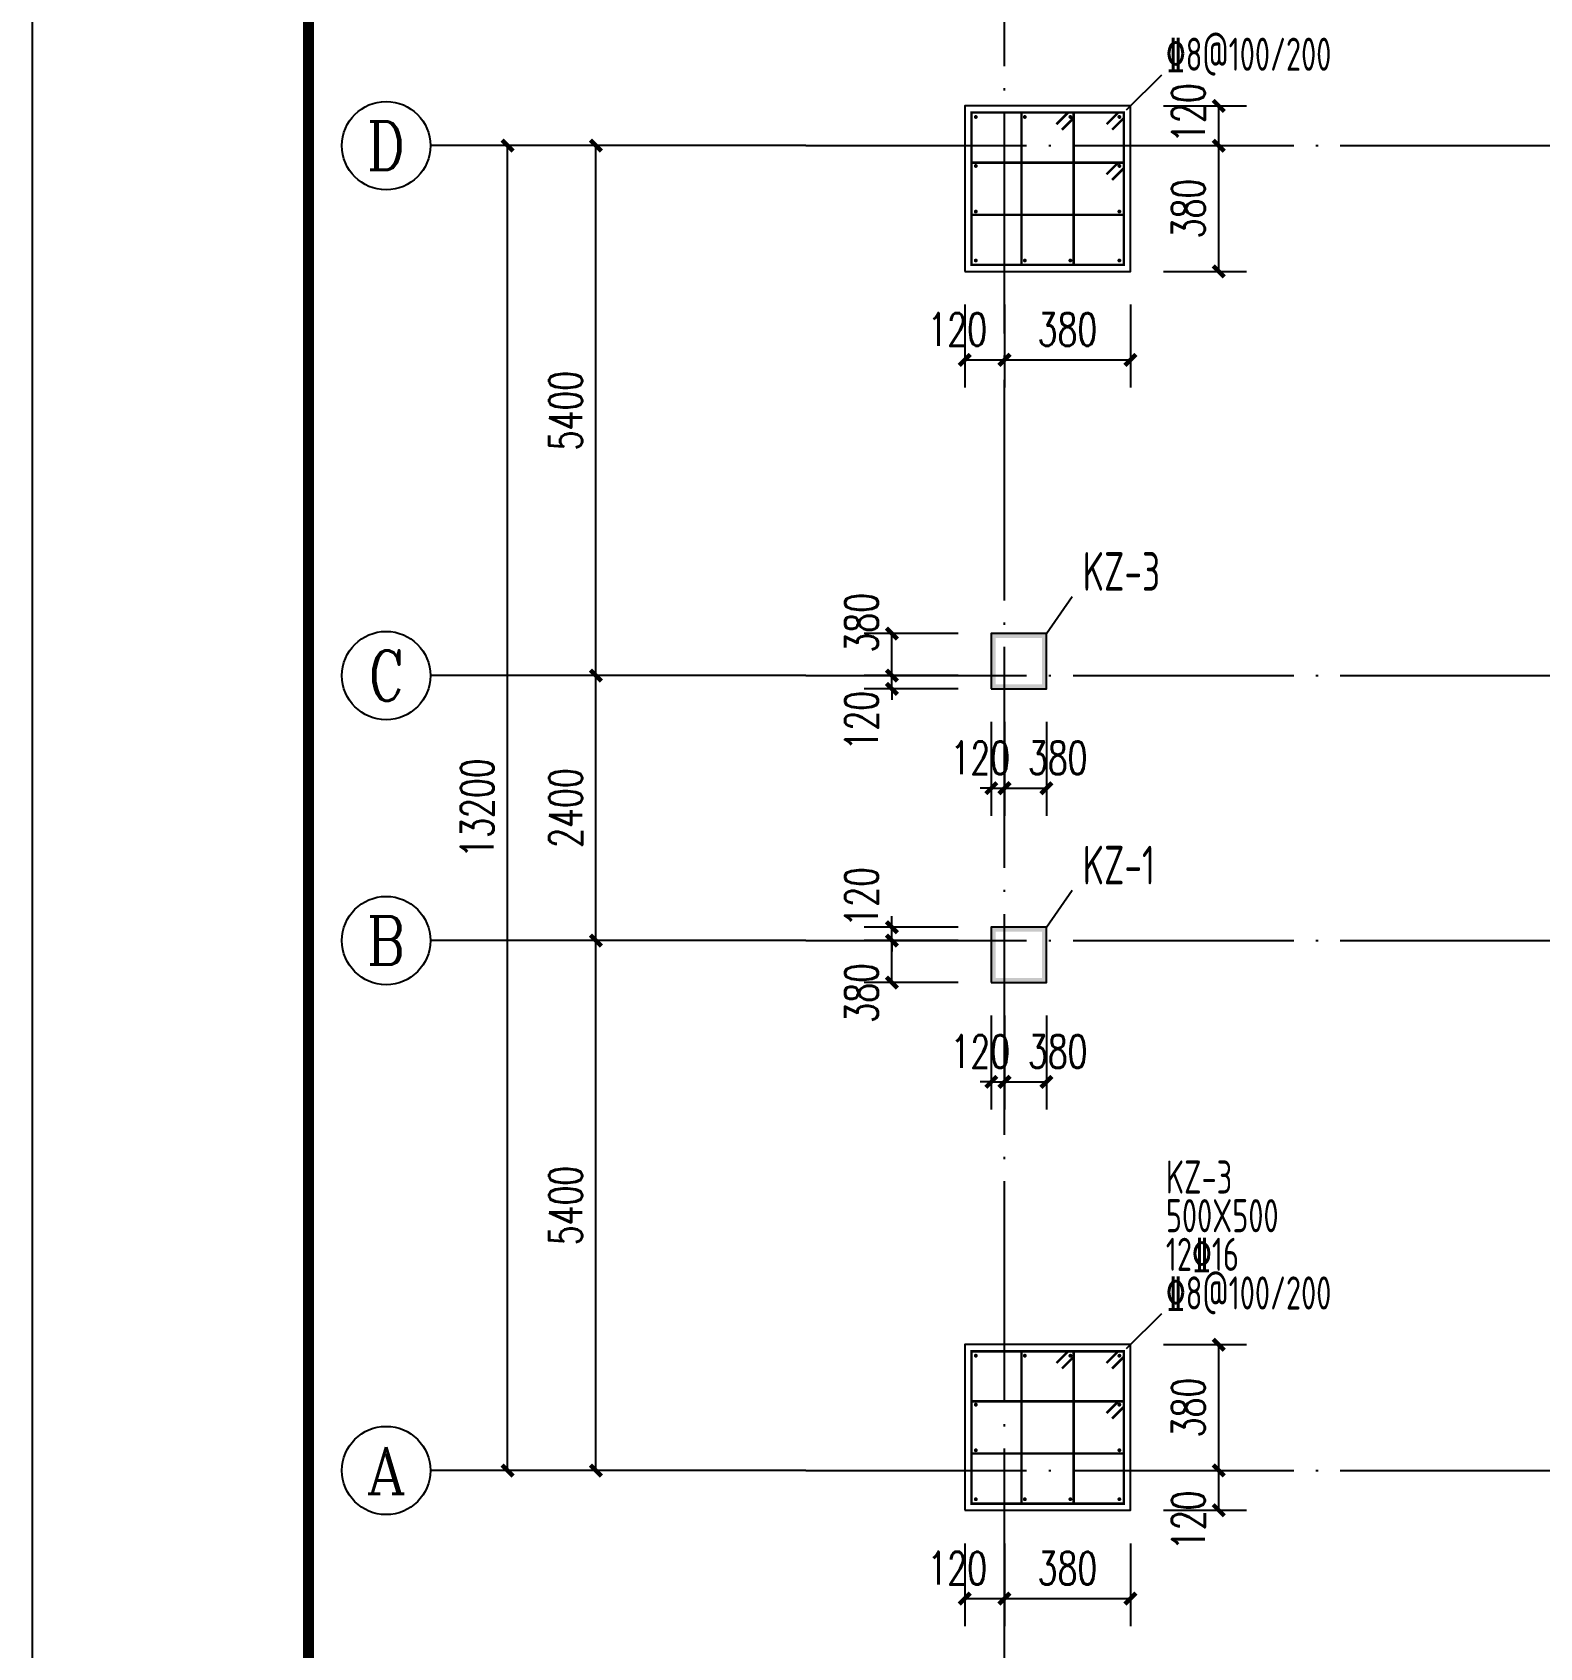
# Model space of a CAD drawing. Extents: x -404739 to -342866, y 27484 to 252481.
# Drawn here: x -403150 to -389500, y 131520 to 146152 of the extents above; entities that cross this region are included whole.
import ezdxf
from ezdxf.enums import TextEntityAlignment as Align

# ---------------------------------------------------------------- set-up
doc = ezdxf.new("R2010")
doc.units = 0
doc.header["$LTSCALE"] = 1000
doc.header["$MEASUREMENT"] = 0
doc.linetypes.add('DOTE', pattern=[2.42, 2, -0.2, 0.02, -0.2])
for name, color, linetype in [('AXIS', 3, 'Continuous'), ('AXIS_TEXT', 7, 'Continuous'), ('COLUMN', 7, 'Continuous'), ('DOTE', 1, 'DOTE'), ('PUB_DIM', 3, 'Continuous'), ('PUB_TITLE', 4, 'Continuous'), ('PUB_WALL', 9, 'Continuous'), ('柱', 2, 'Continuous'), ('柱__箍筋', 1, 'Continuous'), ('柱__纵筋', 1, 'Continuous'), ('柱__钢筋标注', 7, 'Continuous'), ('梁集中标注', 2, 'Continuous')]:
    doc.layers.add(name, color=color, linetype=linetype)
doc.styles.add('_TCH_AXIS', font='COMPLEX', dxfattribs={"bigfont": 'GBCBIG'})
doc.styles.add('_TCH_DIM_T3', font='SIMPLEX', dxfattribs={"width": 0.705882, "bigfont": 'GBCBIG'})
doc.styles.add('COMPLEX', font='COMPLEX')
doc.styles.add('TSSD_REIN', font='tssdeng.shx', dxfattribs={"width": 0.7, "bigfont": 'tssdchn.shx'})
doc.dimstyles.new('_TCH_ARCH&&100', dxfattribs={"dimtxt": 297.5, "dimasz": 100, "dimexe": 250, "dimexo": 300, "dimgap": 126.25, "dimtad": 1, "dimdec": 0, "dimzin": 0, "dimdsep": 46, "dimtxsty": '_TCH_DIM_T3', "dimblk": 'ARCHTICK', "dimcen": 0.09, "dimclrt": 7, "dimazin": 2, "dimtfac": 1, "dimtdec": 0, "dimtix": 1, "dimtmove": 2, "dimatfit": 3, "dimfxl": 1, "dimtolj": 1, "dimtzin": 0, "dimarcsym": 0})

# ---------------------------------------------------------------- blocks, each defined once
blk = doc.blocks.new('_ArchTick')
at = {"color": 0, "linetype": 'ByBlock', "const_width": 0.4}
blk.add_lwpolyline([(-0.5, -0.5), (0.5, 0.5)], dxfattribs=at)
blk = doc.blocks.new('*D142')
at = {"layer": 'Defpoints', "color": 0, "transparency": 16777216}
for p in [(-395366, 138045), (-394466, 138045), (-394466, 137925)]:
    blk.add_point(p, dxfattribs=at)
at = {"layer": 'PUB_DIM', "color": 0, "lineweight": -2, "transparency": 16777216}
for p, q in [((-395366, 138045), (-395366, 138145)), ((-394766, 138045), (-395616, 138045)), ((-395366, 137925), (-395366, 138045)), ((-394766, 137925), (-395616, 137925)), ((-395366, 137925), (-395366, 137825))]:
    blk.add_line(p, q, dxfattribs=at)
at = {"layer": 'PUB_DIM', "color": 0, "lineweight": -2, "transparency": 16777216, "xscale": 100, "yscale": 100, "zscale": 100}
for p, rotation in [((-395366, 138045), 270), ((-395366, 137925), 90)]:
    blk.add_blockref('_ArchTick', p, dxfattribs=dict(at, rotation=rotation))
at = {"layer": 'PUB_DIM', "color": 7, "transparency": 16777216, "insert": (-395641, 138321), "char_height": 297.5, "attachment_point": 5, "rotation": 90, "style": '_TCH_DIM_T3'}
blk.add_mtext('\\A1;120', dxfattribs=at)
blk = doc.blocks.new('*D143')
at = {"layer": 'Defpoints', "color": 0, "transparency": 16777216}
for p in [(-395366, 137925), (-394466, 137925), (-394466, 137545)]:
    blk.add_point(p, dxfattribs=at)
at = {"layer": 'PUB_DIM', "color": 0, "lineweight": -2, "transparency": 16777216}
for p, q in [((-394766, 137925), (-395616, 137925)), ((-395366, 137545), (-395366, 137925)), ((-394766, 137545), (-395616, 137545))]:
    blk.add_line(p, q, dxfattribs=at)
at = {"layer": 'PUB_DIM', "color": 0, "lineweight": -2, "transparency": 16777216, "xscale": 100, "yscale": 100, "zscale": 100}
for p, rotation in [((-395366, 137925), 90), ((-395366, 137545), 270)]:
    blk.add_blockref('_ArchTick', p, dxfattribs=dict(at, rotation=rotation))
at = {"layer": 'PUB_DIM', "color": 7, "transparency": 16777216, "insert": (-395641, 137451), "char_height": 297.5, "attachment_point": 5, "rotation": 90, "style": '_TCH_DIM_T3'}
blk.add_mtext('\\A1;380', dxfattribs=at)
blk = doc.blocks.new('*D144')
at = {"layer": 'Defpoints', "color": 0, "transparency": 16777216}
for p in [(-394346, 137545), (-393966, 137545), (-393966, 136645)]:
    blk.add_point(p, dxfattribs=at)
at = {"layer": 'PUB_DIM', "color": 0, "lineweight": -2, "transparency": 16777216}
for p, q in [((-394346, 137245), (-394346, 136395)), ((-393966, 137245), (-393966, 136395)), ((-394346, 136645), (-393966, 136645))]:
    blk.add_line(p, q, dxfattribs=at)
at = {"layer": 'PUB_DIM', "color": 0, "lineweight": -2, "transparency": 16777216, "xscale": 100, "yscale": 100, "zscale": 100, "rotation": 180}
blk.add_blockref('_ArchTick', (-394346, 136645), dxfattribs=at)
at = {"layer": 'PUB_DIM', "color": 0, "lineweight": -2, "transparency": 16777216, "xscale": 100, "yscale": 100, "zscale": 100}
blk.add_blockref('_ArchTick', (-393966, 136645), dxfattribs=at)
at = {"layer": 'PUB_DIM', "color": 7, "transparency": 16777216, "insert": (-393864, 136920), "char_height": 297.5, "attachment_point": 5, "style": '_TCH_DIM_T3'}
blk.add_mtext('\\A1;380', dxfattribs=at)
blk = doc.blocks.new('*D145')
at = {"layer": 'Defpoints', "color": 0, "transparency": 16777216}
for p in [(-394466, 137545), (-394346, 137545), (-394346, 136645)]:
    blk.add_point(p, dxfattribs=at)
at = {"layer": 'PUB_DIM', "color": 0, "lineweight": -2, "transparency": 16777216}
for p, q in [((-394466, 137245), (-394466, 136395)), ((-394346, 137245), (-394346, 136395)), ((-394466, 136645), (-394566, 136645)), ((-394466, 136645), (-394346, 136645)), ((-394346, 136645), (-394246, 136645))]:
    blk.add_line(p, q, dxfattribs=at)
at = {"layer": 'PUB_DIM', "color": 0, "lineweight": -2, "transparency": 16777216, "xscale": 100, "yscale": 100, "zscale": 100}
blk.add_blockref('_ArchTick', (-394466, 136645), dxfattribs=at)
at = {"layer": 'PUB_DIM', "color": 0, "lineweight": -2, "transparency": 16777216, "xscale": 100, "yscale": 100, "zscale": 100, "rotation": 180}
blk.add_blockref('_ArchTick', (-394346, 136645), dxfattribs=at)
at = {"layer": 'PUB_DIM', "color": 7, "transparency": 16777216, "insert": (-394565, 136920), "char_height": 297.5, "attachment_point": 5, "style": '_TCH_DIM_T3'}
blk.add_mtext('\\A1;120', dxfattribs=at)
blk = doc.blocks.new('*D146')
at = {"layer": 'Defpoints', "color": 0, "transparency": 16777216}
for p in [(-395366, 140705), (-394466, 140705), (-394466, 140325)]:
    blk.add_point(p, dxfattribs=at)
at = {"layer": 'PUB_DIM', "color": 0, "lineweight": -2, "transparency": 16777216}
for p, q in [((-394766, 140705), (-395616, 140705)), ((-395366, 140325), (-395366, 140705)), ((-394766, 140325), (-395616, 140325))]:
    blk.add_line(p, q, dxfattribs=at)
at = {"layer": 'PUB_DIM', "color": 0, "lineweight": -2, "transparency": 16777216, "xscale": 100, "yscale": 100, "zscale": 100}
for p, rotation in [((-395366, 140705), 90), ((-395366, 140325), 270)]:
    blk.add_blockref('_ArchTick', p, dxfattribs=dict(at, rotation=rotation))
at = {"layer": 'PUB_DIM', "color": 7, "transparency": 16777216, "insert": (-395641, 140803), "char_height": 297.5, "attachment_point": 5, "rotation": 90, "style": '_TCH_DIM_T3'}
blk.add_mtext('\\A1;380', dxfattribs=at)
blk = doc.blocks.new('*D147')
at = {"layer": 'Defpoints', "color": 0, "transparency": 16777216}
for p in [(-395366, 140325), (-394466, 140325), (-394466, 140205)]:
    blk.add_point(p, dxfattribs=at)
at = {"layer": 'PUB_DIM', "color": 0, "lineweight": -2, "transparency": 16777216}
for p, q in [((-394766, 140325), (-395616, 140325)), ((-395366, 140325), (-395366, 140425)), ((-395366, 140205), (-395366, 140325)), ((-394766, 140205), (-395616, 140205)), ((-395366, 140205), (-395366, 140105))]:
    blk.add_line(p, q, dxfattribs=at)
at = {"layer": 'PUB_DIM', "color": 0, "lineweight": -2, "transparency": 16777216, "xscale": 100, "yscale": 100, "zscale": 100}
for p, rotation in [((-395366, 140325), 270), ((-395366, 140205), 90)]:
    blk.add_blockref('_ArchTick', p, dxfattribs=dict(at, rotation=rotation))
at = {"layer": 'PUB_DIM', "color": 7, "transparency": 16777216, "insert": (-395641, 139917), "char_height": 297.5, "attachment_point": 5, "rotation": 90, "style": '_TCH_DIM_T3'}
blk.add_mtext('\\A1;120', dxfattribs=at)
blk = doc.blocks.new('*D148')
at = {"layer": 'Defpoints', "color": 0, "transparency": 16777216}
for p in [(-394346, 140205), (-393966, 140205), (-393966, 139305)]:
    blk.add_point(p, dxfattribs=at)
at = {"layer": 'PUB_DIM', "color": 0, "lineweight": -2, "transparency": 16777216}
for p, q in [((-394346, 139905), (-394346, 139055)), ((-393966, 139905), (-393966, 139055)), ((-394346, 139305), (-393966, 139305))]:
    blk.add_line(p, q, dxfattribs=at)
at = {"layer": 'PUB_DIM', "color": 0, "lineweight": -2, "transparency": 16777216, "xscale": 100, "yscale": 100, "zscale": 100, "rotation": 180}
blk.add_blockref('_ArchTick', (-394346, 139305), dxfattribs=at)
at = {"layer": 'PUB_DIM', "color": 0, "lineweight": -2, "transparency": 16777216, "xscale": 100, "yscale": 100, "zscale": 100}
blk.add_blockref('_ArchTick', (-393966, 139305), dxfattribs=at)
at = {"layer": 'PUB_DIM', "color": 7, "transparency": 16777216, "insert": (-393864, 139580), "char_height": 297.5, "attachment_point": 5, "style": '_TCH_DIM_T3'}
blk.add_mtext('\\A1;380', dxfattribs=at)
blk = doc.blocks.new('*D149')
at = {"layer": 'Defpoints', "color": 0, "transparency": 16777216}
for p in [(-394466, 140205), (-394346, 140205), (-394346, 139305)]:
    blk.add_point(p, dxfattribs=at)
at = {"layer": 'PUB_DIM', "color": 0, "lineweight": -2, "transparency": 16777216}
for p, q in [((-394466, 139905), (-394466, 139055)), ((-394346, 139905), (-394346, 139055)), ((-394466, 139305), (-394566, 139305)), ((-394466, 139305), (-394346, 139305)), ((-394346, 139305), (-394246, 139305))]:
    blk.add_line(p, q, dxfattribs=at)
at = {"layer": 'PUB_DIM', "color": 0, "lineweight": -2, "transparency": 16777216, "xscale": 100, "yscale": 100, "zscale": 100}
blk.add_blockref('_ArchTick', (-394466, 139305), dxfattribs=at)
at = {"layer": 'PUB_DIM', "color": 0, "lineweight": -2, "transparency": 16777216, "xscale": 100, "yscale": 100, "zscale": 100, "rotation": 180}
blk.add_blockref('_ArchTick', (-394346, 139305), dxfattribs=at)
at = {"layer": 'PUB_DIM', "color": 7, "transparency": 16777216, "insert": (-394565, 139580), "char_height": 297.5, "attachment_point": 5, "style": '_TCH_DIM_T3'}
blk.add_mtext('\\A1;120', dxfattribs=at)
blk = doc.blocks.new('*D210')
at = {"layer": 'Defpoints', "color": 0, "transparency": 16777216}
for p in [(-393206, 145485), (-392406, 145485), (-393206, 145125)]:
    blk.add_point(p, dxfattribs=at)
at = {"layer": 'PUB_DIM', "color": 0, "lineweight": -2, "transparency": 16777216}
for p, q in [((-392906, 145485), (-392156, 145485)), ((-392406, 145125), (-392406, 145485)), ((-392906, 145125), (-392156, 145125))]:
    blk.add_line(p, q, dxfattribs=at)
at = {"layer": 'PUB_DIM', "color": 0, "lineweight": -2, "transparency": 16777216, "xscale": 100, "yscale": 100, "zscale": 100}
for p, rotation in [((-392406, 145485), 90), ((-392406, 145125), 270)]:
    blk.add_blockref('_ArchTick', p, dxfattribs=dict(at, rotation=rotation))
at = {"layer": 'PUB_DIM', "color": 7, "transparency": 16777216, "insert": (-392681, 145420), "char_height": 297.5, "attachment_point": 5, "rotation": 90, "style": '_TCH_DIM_T3'}
blk.add_mtext('\\A1;120', dxfattribs=at)
blk = doc.blocks.new('*D211')
at = {"layer": 'Defpoints', "color": 0, "transparency": 16777216}
for p in [(-393206, 145125), (-392406, 145125), (-393206, 143985)]:
    blk.add_point(p, dxfattribs=at)
at = {"layer": 'PUB_DIM', "color": 0, "lineweight": -2, "transparency": 16777216}
for p, q in [((-392906, 145125), (-392156, 145125)), ((-392406, 143985), (-392406, 145125)), ((-392906, 143985), (-392156, 143985))]:
    blk.add_line(p, q, dxfattribs=at)
at = {"layer": 'PUB_DIM', "color": 0, "lineweight": -2, "transparency": 16777216, "xscale": 100, "yscale": 100, "zscale": 100}
for p, rotation in [((-392406, 145125), 90), ((-392406, 143985), 270)]:
    blk.add_blockref('_ArchTick', p, dxfattribs=dict(at, rotation=rotation))
at = {"layer": 'PUB_DIM', "color": 7, "transparency": 16777216, "insert": (-392681, 144555), "char_height": 297.5, "attachment_point": 5, "rotation": 90, "style": '_TCH_DIM_T3'}
blk.add_mtext('\\A1;380', dxfattribs=at)
blk = doc.blocks.new('*D212')
at = {"layer": 'Defpoints', "color": 0, "transparency": 16777216}
for p in [(-394706, 143985), (-394346, 143985), (-394346, 143185)]:
    blk.add_point(p, dxfattribs=at)
at = {"layer": 'PUB_DIM', "color": 0, "lineweight": -2, "transparency": 16777216}
for p, q in [((-394706, 143685), (-394706, 142935)), ((-394346, 143685), (-394346, 142935)), ((-394706, 143185), (-394346, 143185))]:
    blk.add_line(p, q, dxfattribs=at)
at = {"layer": 'PUB_DIM', "color": 0, "lineweight": -2, "transparency": 16777216, "xscale": 100, "yscale": 100, "zscale": 100, "rotation": 180}
blk.add_blockref('_ArchTick', (-394706, 143185), dxfattribs=at)
at = {"layer": 'PUB_DIM', "color": 0, "lineweight": -2, "transparency": 16777216, "xscale": 100, "yscale": 100, "zscale": 100}
blk.add_blockref('_ArchTick', (-394346, 143185), dxfattribs=at)
at = {"layer": 'PUB_DIM', "color": 7, "transparency": 16777216, "insert": (-394774, 143460), "char_height": 297.5, "attachment_point": 5, "style": '_TCH_DIM_T3'}
blk.add_mtext('\\A1;120', dxfattribs=at)
blk = doc.blocks.new('*D213')
at = {"layer": 'Defpoints', "color": 0, "transparency": 16777216}
for p in [(-394346, 143985), (-393206, 143985), (-393206, 143185)]:
    blk.add_point(p, dxfattribs=at)
at = {"layer": 'PUB_DIM', "color": 0, "lineweight": -2, "transparency": 16777216}
for p, q in [((-394346, 143685), (-394346, 142935)), ((-393206, 143685), (-393206, 142935)), ((-394346, 143185), (-393206, 143185))]:
    blk.add_line(p, q, dxfattribs=at)
at = {"layer": 'PUB_DIM', "color": 0, "lineweight": -2, "transparency": 16777216, "xscale": 100, "yscale": 100, "zscale": 100, "rotation": 180}
blk.add_blockref('_ArchTick', (-394346, 143185), dxfattribs=at)
at = {"layer": 'PUB_DIM', "color": 0, "lineweight": -2, "transparency": 16777216, "xscale": 100, "yscale": 100, "zscale": 100}
blk.add_blockref('_ArchTick', (-393206, 143185), dxfattribs=at)
at = {"layer": 'PUB_DIM', "color": 7, "transparency": 16777216, "insert": (-393776, 143460), "char_height": 297.5, "attachment_point": 5, "style": '_TCH_DIM_T3'}
blk.add_mtext('\\A1;380', dxfattribs=at)
blk = doc.blocks.new('*D218')
at = {"layer": 'Defpoints', "color": 0, "transparency": 16777216}
for p in [(-393206, 134265), (-392406, 134265), (-393206, 133125)]:
    blk.add_point(p, dxfattribs=at)
at = {"layer": 'PUB_DIM', "color": 0, "lineweight": -2, "transparency": 16777216}
for p, q in [((-392906, 134265), (-392156, 134265)), ((-392406, 133125), (-392406, 134265)), ((-392906, 133125), (-392156, 133125))]:
    blk.add_line(p, q, dxfattribs=at)
at = {"layer": 'PUB_DIM', "color": 0, "lineweight": -2, "transparency": 16777216, "xscale": 100, "yscale": 100, "zscale": 100}
for p, rotation in [((-392406, 134265), 90), ((-392406, 133125), 270)]:
    blk.add_blockref('_ArchTick', p, dxfattribs=dict(at, rotation=rotation))
at = {"layer": 'PUB_DIM', "color": 7, "transparency": 16777216, "insert": (-392681, 133695), "char_height": 297.5, "attachment_point": 5, "rotation": 90, "style": '_TCH_DIM_T3'}
blk.add_mtext('\\A1;380', dxfattribs=at)
blk = doc.blocks.new('*D219')
at = {"layer": 'Defpoints', "color": 0, "transparency": 16777216}
for p in [(-393206, 133125), (-392406, 133125), (-393206, 132765)]:
    blk.add_point(p, dxfattribs=at)
at = {"layer": 'PUB_DIM', "color": 0, "lineweight": -2, "transparency": 16777216}
for p, q in [((-392906, 133125), (-392156, 133125)), ((-392406, 132765), (-392406, 133125)), ((-392906, 132765), (-392156, 132765))]:
    blk.add_line(p, q, dxfattribs=at)
at = {"layer": 'PUB_DIM', "color": 0, "lineweight": -2, "transparency": 16777216, "xscale": 100, "yscale": 100, "zscale": 100}
for p, rotation in [((-392406, 133125), 90), ((-392406, 132765), 270)]:
    blk.add_blockref('_ArchTick', p, dxfattribs=dict(at, rotation=rotation))
at = {"layer": 'PUB_DIM', "color": 7, "transparency": 16777216, "insert": (-392681, 132674), "char_height": 297.5, "attachment_point": 5, "rotation": 90, "style": '_TCH_DIM_T3'}
blk.add_mtext('\\A1;120', dxfattribs=at)
blk = doc.blocks.new('*D220')
at = {"layer": 'Defpoints', "color": 0, "transparency": 16777216}
for p in [(-394706, 132765), (-394346, 132765), (-394346, 131965)]:
    blk.add_point(p, dxfattribs=at)
at = {"layer": 'PUB_DIM', "color": 0, "lineweight": -2, "transparency": 16777216}
for p, q in [((-394706, 132465), (-394706, 131715)), ((-394346, 132465), (-394346, 131715)), ((-394706, 131965), (-394346, 131965))]:
    blk.add_line(p, q, dxfattribs=at)
at = {"layer": 'PUB_DIM', "color": 0, "lineweight": -2, "transparency": 16777216, "xscale": 100, "yscale": 100, "zscale": 100, "rotation": 180}
blk.add_blockref('_ArchTick', (-394706, 131965), dxfattribs=at)
at = {"layer": 'PUB_DIM', "color": 0, "lineweight": -2, "transparency": 16777216, "xscale": 100, "yscale": 100, "zscale": 100}
blk.add_blockref('_ArchTick', (-394346, 131965), dxfattribs=at)
at = {"layer": 'PUB_DIM', "color": 7, "transparency": 16777216, "insert": (-394774, 132240), "char_height": 297.5, "attachment_point": 5, "style": '_TCH_DIM_T3'}
blk.add_mtext('\\A1;120', dxfattribs=at)
blk = doc.blocks.new('*D221')
at = {"layer": 'Defpoints', "color": 0, "transparency": 16777216}
for p in [(-394346, 132765), (-393206, 132765), (-393206, 131965)]:
    blk.add_point(p, dxfattribs=at)
at = {"layer": 'PUB_DIM', "color": 0, "lineweight": -2, "transparency": 16777216}
for p, q in [((-394346, 132465), (-394346, 131715)), ((-393206, 132465), (-393206, 131715)), ((-394346, 131965), (-393206, 131965))]:
    blk.add_line(p, q, dxfattribs=at)
at = {"layer": 'PUB_DIM', "color": 0, "lineweight": -2, "transparency": 16777216, "xscale": 100, "yscale": 100, "zscale": 100, "rotation": 180}
blk.add_blockref('_ArchTick', (-394346, 131965), dxfattribs=at)
at = {"layer": 'PUB_DIM', "color": 0, "lineweight": -2, "transparency": 16777216, "xscale": 100, "yscale": 100, "zscale": 100}
blk.add_blockref('_ArchTick', (-393206, 131965), dxfattribs=at)
at = {"layer": 'PUB_DIM', "color": 7, "transparency": 16777216, "insert": (-393776, 132240), "char_height": 297.5, "attachment_point": 5, "style": '_TCH_DIM_T3'}
blk.add_mtext('\\A1;380', dxfattribs=at)
blk = doc.blocks.new('*D242')
at = {"layer": 'AXIS', "color": 0, "lineweight": -2, "transparency": 16777216}
for p, q in [((-396446, 137925), (-398296, 137925)), ((-398046, 133125), (-398046, 137925)), ((-396446, 133125), (-398296, 133125))]:
    blk.add_line(p, q, dxfattribs=at)
at = {"layer": 'Defpoints', "color": 0, "transparency": 16777216}
for p in [(-398046, 137925), (-396146, 137925), (-396146, 133125)]:
    blk.add_point(p, dxfattribs=at)
at = {"layer": 'AXIS', "color": 0, "lineweight": -2, "transparency": 16777216, "xscale": 100, "yscale": 100, "zscale": 100}
for p, rotation in [((-398046, 137925), 90), ((-398046, 133125), 270)]:
    blk.add_blockref('_ArchTick', p, dxfattribs=dict(at, rotation=rotation))
at = {"layer": 'AXIS', "color": 7, "transparency": 16777216, "insert": (-398321, 135525), "char_height": 297.5, "attachment_point": 5, "rotation": 90, "style": '_TCH_DIM_T3'}
blk.add_mtext('\\A1;5400', dxfattribs=at)
blk = doc.blocks.new('*D243')
at = {"layer": 'AXIS', "color": 0, "lineweight": -2, "transparency": 16777216}
for p, q in [((-396446, 140325), (-398296, 140325)), ((-398046, 137925), (-398046, 140325)), ((-396446, 137925), (-398296, 137925))]:
    blk.add_line(p, q, dxfattribs=at)
at = {"layer": 'Defpoints', "color": 0, "transparency": 16777216}
for p in [(-398046, 140325), (-396146, 140325), (-396146, 137925)]:
    blk.add_point(p, dxfattribs=at)
at = {"layer": 'AXIS', "color": 0, "lineweight": -2, "transparency": 16777216, "xscale": 100, "yscale": 100, "zscale": 100}
for p, rotation in [((-398046, 140325), 90), ((-398046, 137925), 270)]:
    blk.add_blockref('_ArchTick', p, dxfattribs=dict(at, rotation=rotation))
at = {"layer": 'AXIS', "color": 7, "transparency": 16777216, "insert": (-398321, 139125), "char_height": 297.5, "attachment_point": 5, "rotation": 90, "style": '_TCH_DIM_T3'}
blk.add_mtext('\\A1;2400', dxfattribs=at)
blk = doc.blocks.new('*D244')
at = {"layer": 'AXIS', "color": 0, "lineweight": -2, "transparency": 16777216}
for p, q in [((-396446, 145125), (-398296, 145125)), ((-398046, 140325), (-398046, 145125)), ((-396446, 140325), (-398296, 140325))]:
    blk.add_line(p, q, dxfattribs=at)
at = {"layer": 'Defpoints', "color": 0, "transparency": 16777216}
for p in [(-398046, 145125), (-396146, 145125), (-396146, 140325)]:
    blk.add_point(p, dxfattribs=at)
at = {"layer": 'AXIS', "color": 0, "lineweight": -2, "transparency": 16777216, "xscale": 100, "yscale": 100, "zscale": 100}
for p, rotation in [((-398046, 145125), 90), ((-398046, 140325), 270)]:
    blk.add_blockref('_ArchTick', p, dxfattribs=dict(at, rotation=rotation))
at = {"layer": 'AXIS', "color": 7, "transparency": 16777216, "insert": (-398321, 142725), "char_height": 297.5, "attachment_point": 5, "rotation": 90, "style": '_TCH_DIM_T3'}
blk.add_mtext('\\A1;5400', dxfattribs=at)
blk = doc.blocks.new('*D245')
at = {"layer": 'AXIS', "color": 0, "lineweight": -2, "transparency": 16777216}
for p, q in [((-396446, 145125), (-399096, 145125)), ((-398846, 133125), (-398846, 145125)), ((-396446, 133125), (-399096, 133125))]:
    blk.add_line(p, q, dxfattribs=at)
at = {"layer": 'Defpoints', "color": 0, "transparency": 16777216}
for p in [(-398846, 145125), (-396146, 145125), (-396146, 133125)]:
    blk.add_point(p, dxfattribs=at)
at = {"layer": 'AXIS', "color": 0, "lineweight": -2, "transparency": 16777216, "xscale": 100, "yscale": 100, "zscale": 100}
for p, rotation in [((-398846, 145125), 90), ((-398846, 133125), 270)]:
    blk.add_blockref('_ArchTick', p, dxfattribs=dict(at, rotation=rotation))
at = {"layer": 'AXIS', "color": 7, "transparency": 16777216, "insert": (-399121, 139125), "char_height": 297.5, "attachment_point": 5, "rotation": 90, "style": '_TCH_DIM_T3'}
blk.add_mtext('\\A1;13200', dxfattribs=at)
blk = doc.blocks.new('_AXISO')
blk.add_circle((0, 0), 0.5)
at = {"layer": 'AXIS_TEXT', "style": 'COMPLEX', "width": 1.041667}
blk.add_attdef('A', text='', height=0.56, dxfattribs=at).set_placement((-0.25, -0.28), (0.25, -0.28), align=Align.FIT)
blk = doc.blocks.new('_FZHK')
blk.add_lwpolyline([(-0.5, -0.5), (0.5, -0.5), (0.5, 0.5), (-0.5, 0.5)], close=True)

msp = doc.modelspace()

# ---------------------------------------------------------------- hatches: boundary and pattern name
at = {"layer": 'PUB_WALL'}
for points in [[(-393965.7, 140705), (-394465.7, 140705), (-394425.7, 140665), (-394005.7, 140665)], [(-394465.7, 140705), (-394465.7, 140205), (-394425.7, 140245), (-394425.7, 140665)], [(-393965.7, 140205), (-393965.7, 140705), (-394005.7, 140665), (-394005.7, 140245)], [(-394465.7, 140205), (-393965.7, 140205), (-394005.7, 140245), (-394425.7, 140245)], [(-393965.7, 138045), (-394465.7, 138045), (-394425.7, 138005), (-394005.7, 138005)], [(-394465.7, 138045), (-394465.7, 137545), (-394425.7, 137585), (-394425.7, 138005)], [(-393965.7, 137545), (-393965.7, 138045), (-394005.7, 138005), (-394005.7, 137585)], [(-394465.7, 137545), (-393965.7, 137545), (-394005.7, 137585), (-394425.7, 137585)]]:
    msp.add_hatch(color=256, dxfattribs=at).paths.add_polyline_path(points)

# ---------------------------------------------------------------- linework, layer by layer
at = {"layer": 'AXIS'}
for p, q in [((-396145.7, 145125), (-399545.7, 145125)), ((-396145.7, 140325), (-399545.7, 140325)), ((-396145.7, 137925), (-399545.7, 137925)), ((-396145.7, 133125), (-399545.7, 133125))]:
    msp.add_line(p, q, dxfattribs=at)
at = {"layer": 'DOTE', "linetype": 'DOTE'}
for p, q in [((-394345.7, 131325), (-394345.7, 146925)), ((-396145.7, 145125), (-349345.7, 145125)), ((-396145.7, 140325), (-349345.7, 140325)), ((-396145.7, 137925), (-349345.7, 137925)), ((-396145.7, 133125), (-349345.7, 133125))]:
    msp.add_line(p, q, dxfattribs=at)
at = {"layer": 'PUB_TITLE'}
msp.add_lwpolyline([(-403150.2, 118570.9), (-343750.2, 118570.9), (-343750.2, 160570.9), (-403150.2, 160570.9)], close=True, dxfattribs=at)
at = {"layer": 'PUB_TITLE', "const_width": 100}
msp.add_lwpolyline([(-400650.2, 119570.9), (-344750.2, 119570.9), (-344750.2, 159570.9), (-400650.2, 159570.9)], close=True, dxfattribs=at)
at = {"layer": '柱'}
for points in [[(-394705.7, 143985), (-393205.7, 143985), (-393205.7, 145485), (-394705.7, 145485), (-394705.7, 143985)], [(-394705.7, 132765), (-393205.7, 132765), (-393205.7, 134265), (-394705.7, 134265), (-394705.7, 132765)]]:
    msp.add_lwpolyline(points, dxfattribs=at)
at = {"layer": '柱__箍筋', "const_width": 17.5}
for points in [[(-394597.2, 145384.7, 1), (-394614.7, 145384.7, 1), (-394597.2, 145384.7, 1)], [(-394153.4, 145384.7, 1), (-394170.9, 145384.7, 1), (-394153.4, 145384.7, 1)], [(-393740.9, 145384.7, 1), (-393758.4, 145384.7, 1), (-393740.9, 145384.7, 1)], [(-393297.2, 145384.7, 1), (-393314.7, 145384.7, 1), (-393297.2, 145384.7, 1)], [(-394597.2, 144940.9, 1), (-394614.7, 144940.9, 1), (-394597.2, 144940.9, 1)], [(-393297.2, 144940.9, 1), (-393314.7, 144940.9, 1), (-393297.2, 144940.9, 1)], [(-394597.2, 144528.4, 1), (-394614.7, 144528.4, 1), (-394597.2, 144528.4, 1)], [(-393297.2, 144528.4, 1), (-393314.7, 144528.4, 1), (-393297.2, 144528.4, 1)], [(-394597.2, 144084.7, 1), (-394614.7, 144084.7, 1), (-394597.2, 144084.7, 1)], [(-394153.4, 144084.7, 1), (-394170.9, 144084.7, 1), (-394153.4, 144084.7, 1)], [(-393740.9, 144084.7, 1), (-393758.4, 144084.7, 1), (-393740.9, 144084.7, 1)], [(-393297.2, 144084.7, 1), (-393314.7, 144084.7, 1), (-393297.2, 144084.7, 1)], [(-394597.2, 134164.7, 1), (-394614.7, 134164.7, 1), (-394597.2, 134164.7, 1)], [(-394153.4, 134164.7, 1), (-394170.9, 134164.7, 1), (-394153.4, 134164.7, 1)], [(-393740.9, 134164.7, 1), (-393758.4, 134164.7, 1), (-393740.9, 134164.7, 1)], [(-393297.2, 134164.7, 1), (-393314.7, 134164.7, 1), (-393297.2, 134164.7, 1)], [(-394597.2, 133720.9, 1), (-394614.7, 133720.9, 1), (-394597.2, 133720.9, 1)], [(-393297.2, 133720.9, 1), (-393314.7, 133720.9, 1), (-393297.2, 133720.9, 1)], [(-394597.2, 133308.4, 1), (-394614.7, 133308.4, 1), (-394597.2, 133308.4, 1)], [(-393297.2, 133308.4, 1), (-393314.7, 133308.4, 1), (-393297.2, 133308.4, 1)], [(-394597.2, 132864.7, 1), (-394614.7, 132864.7, 1), (-394597.2, 132864.7, 1)], [(-394153.4, 132864.7, 1), (-394170.9, 132864.7, 1), (-394153.4, 132864.7, 1)], [(-393740.9, 132864.7, 1), (-393758.4, 132864.7, 1), (-393740.9, 132864.7, 1)], [(-393297.2, 132864.7, 1), (-393314.7, 132864.7, 1), (-393297.2, 132864.7, 1)]]:
    msp.add_lwpolyline(points, format="xyb", dxfattribs=at)
at = {"layer": '柱__纵筋', "const_width": 22.5}
for points in [[(-394645.7, 144045), (-393265.7, 144045), (-393265.7, 145425), (-394645.7, 145425), (-394645.7, 144045)], [(-394191.9, 144045), (-394191.9, 145425)], [(-393875.5, 145319), (-393769.4, 145425)], [(-393825.6, 145269), (-393719.5, 145375)], [(-393719.4, 144045), (-393719.4, 145425)], [(-393421.8, 145319), (-393315.7, 145425)], [(-393371.8, 145269), (-393265.7, 145375)], [(-394645.7, 144971.3), (-393265.7, 144971.3)], [(-393421.8, 144865.2), (-393315.7, 144971.3)], [(-393371.8, 144815.2), (-393265.7, 144921.3)], [(-394645.7, 144498.8), (-393265.7, 144498.8)], [(-394645.7, 132825), (-393265.7, 132825), (-393265.7, 134205), (-394645.7, 134205), (-394645.7, 132825)], [(-394191.9, 132825), (-394191.9, 134205)], [(-393875.5, 134099), (-393769.4, 134205)], [(-393719.4, 132825), (-393719.4, 134205)], [(-393421.8, 134099), (-393315.7, 134205)], [(-393825.6, 134049), (-393719.5, 134155)], [(-393371.8, 134049), (-393265.7, 134155)], [(-394645.7, 133751.3), (-393265.7, 133751.3)], [(-393421.8, 133645.2), (-393315.7, 133751.3)], [(-393371.8, 133595.2), (-393265.7, 133701.3)], [(-394645.7, 133278.8), (-393265.7, 133278.8)]]:
    msp.add_lwpolyline(points, dxfattribs=at)
at = {"layer": '柱__钢筋标注'}
for p, q in [((-393241, 145449.7), (-392922.8, 145767.9)), ((-393241, 134229.7), (-392922.8, 134547.9))]:
    msp.add_line(p, q, dxfattribs=at)
at = {"layer": '梁集中标注'}
for p, q in [((-393965.7, 140705), (-393733.1, 141042.8)), ((-393965.7, 138045), (-393733.1, 138382.8))]:
    msp.add_line(p, q, dxfattribs=at)

# ---------------------------------------------------------------- block references
at = {"layer": 'AXIS'}
ref = msp.add_blockref('_AXISO', (-399945.7, 145125), dxfattribs=dict(at, xscale=800, yscale=800, zscale=800))
ref.add_attrib('A', 'D', dxfattribs={"layer": 'AXIS_TEXT', "height": 435.3, "style": '_TCH_AXIS'}).set_placement((-400121.8, 144907.4), (-399769.5, 144907.4), align=Align.FIT)
ref = msp.add_blockref('_AXISO', (-399945.7, 140325), dxfattribs=dict(at, xscale=800, yscale=800, zscale=800))
ref.add_attrib('A', 'C', dxfattribs={"layer": 'AXIS_TEXT', "height": 455.7, "style": '_TCH_AXIS'}).set_placement((-400108.4, 140097.2), (-399782.9, 140097.2), align=Align.FIT)
ref = msp.add_blockref('_AXISO', (-399945.7, 137925), dxfattribs=dict(at, xscale=800, yscale=800, zscale=800))
ref.add_attrib('A', 'B', dxfattribs={"layer": 'AXIS_TEXT', "height": 435.3, "style": '_TCH_AXIS'}).set_placement((-400121.8, 137707.4), (-399769.5, 137707.4), align=Align.FIT)
ref = msp.add_blockref('_AXISO', (-399945.7, 133125), dxfattribs=dict(at, xscale=800, yscale=800, zscale=800))
ref.add_attrib('A', 'A', dxfattribs={"layer": 'AXIS_TEXT', "height": 425.2, "style": '_TCH_AXIS'}).set_placement((-400127.9, 132912.4), (-399763.5, 132912.4), align=Align.FIT)
at = {"layer": 'COLUMN', "xscale": 500, "yscale": 500, "zscale": 500}
for p in [(-394215.7, 140455), (-394215.7, 137795)]:
    msp.add_blockref('_FZHK', p, dxfattribs=at)

# ---------------------------------------------------------------- texts
at = {"layer": '梁集中标注', "style": 'TSSD_REIN', "width": 0.7}
for s, height, p in [('%%1328@100/200', 300, (-392885.2, 145802.9)), ('KZ-3', 350, (-393637.9, 141093.3)), ('KZ-1', 350, (-393637.9, 138433.3)), ('500X500', 300, (-392885.2, 135282.9)), ('12%%13216', 300, (-392885.2, 134932.9)), ('%%1328@100/200', 300, (-392885.2, 134582.9))]:
    msp.add_text(s, height=height, dxfattribs=at).set_placement(p)
at = {"layer": '梁集中标注', "color": 1, "style": 'TSSD_REIN', "width": 0.7}
msp.add_text('KZ-3', height=300, dxfattribs=at).set_placement((-392885.2, 135632.9))

# ---------------------------------------------------------------- dimensions: what is measured, and where the dimension line sits
at = {"layer": 'AXIS'}
for p1, p2, distance, text, picture, middle in [((-396145.7, 133125), (-396145.7, 145125), 2700, '13200', '*D245', (-399120.7, 139125)), ((-396145.7, 140325), (-396145.7, 145125), 1900, '5400', '*D244', (-398320.7, 142725)), ((-396145.7, 133125), (-396145.7, 137925), 1900, '5400', '*D242', (-398320.7, 135525))]:
    dim = msp.add_aligned_dim(p1=p1, p2=p2, distance=distance, text=text, dimstyle='_TCH_ARCH&&100', dxfattribs=at)
    dim.commit()
    dim.dimension.update_dxf_attribs({"geometry": picture, "text_midpoint": middle})
dim = msp.add_aligned_dim(p1=(-396145.7, 137925), p2=(-396145.7, 140325), distance=1900, dimstyle='_TCH_ARCH&&100', dxfattribs=at)
dim.commit()
dim.dimension.update_dxf_attribs({"geometry": '*D243', "text_midpoint": (-398320.7, 139125)})
at = {"layer": 'PUB_DIM'}
for base, p1, p2, angle, picture, middle in [((-392405.7, 145485), (-393205.7, 145125), (-393205.7, 145485), 90, '*D210', (-392680.7, 145420.4)), ((-394345.7, 143185), (-394705.7, 143985), (-394345.7, 143985), 0, '*D212', (-394774.5, 143460)), ((-392405.7, 133125), (-393205.7, 132765), (-393205.7, 133125), 90, '*D219', (-392680.7, 132674)), ((-394345.7, 131965), (-394705.7, 132765), (-394345.7, 132765), 0, '*D220', (-394774.5, 132240))]:
    dim = msp.add_linear_dim(base=base, p1=p1, p2=p2, angle=angle, text='120', dimstyle='_TCH_ARCH&&100', dxfattribs=at)
    dim.commit()
    dim.dimension.update_dxf_attribs({"geometry": picture, "text_midpoint": middle, "dimtype": 161})
for p1, p2, picture, middle in [((-393205.7, 143985), (-393205.7, 145125), '*D211', (-392680.7, 144555)), ((-394345.7, 143985), (-393205.7, 143985), '*D213', (-393775.7, 143460)), ((-393205.7, 133125), (-393205.7, 134265), '*D218', (-392680.7, 133695)), ((-394345.7, 132765), (-393205.7, 132765), '*D221', (-393775.7, 132240))]:
    dim = msp.add_aligned_dim(p1=p1, p2=p2, distance=-800, text='380', dimstyle='_TCH_ARCH&&100', dxfattribs=at)
    dim.commit()
    dim.dimension.update_dxf_attribs({"geometry": picture, "text_midpoint": middle})
for base, p1, p2, angle, picture, middle in [((-395365.7, 140705), (-394465.7, 140325), (-394465.7, 140705), 90, '*D146', (-395640.7, 140803.3)), ((-395365.7, 140325), (-394465.7, 140205), (-394465.7, 140325), 90, '*D147', (-395640.7, 139917.1)), ((-394345.7, 139305), (-394465.7, 140205), (-394345.7, 140205), 0, '*D149', (-394565.3, 139580)), ((-393965.7, 139305), (-394345.7, 140205), (-393965.7, 140205), 0, '*D148', (-393864.1, 139580)), ((-395365.7, 138045), (-394465.7, 137925), (-394465.7, 138045), 90, '*D142', (-395640.7, 138320.9)), ((-395365.7, 137925), (-394465.7, 137545), (-394465.7, 137925), 90, '*D143', (-395640.7, 137451)), ((-394345.7, 136645), (-394465.7, 137545), (-394345.7, 137545), 0, '*D145', (-394565.3, 136920)), ((-393965.7, 136645), (-394345.7, 137545), (-393965.7, 137545), 0, '*D144', (-393864.1, 136920))]:
    dim = msp.add_linear_dim(base=base, p1=p1, p2=p2, angle=angle, dimstyle='_TCH_ARCH&&100', dxfattribs=at)
    dim.commit()
    dim.dimension.update_dxf_attribs({"geometry": picture, "text_midpoint": middle, "dimtype": 161})

doc.saveas('drawing.dxf')
